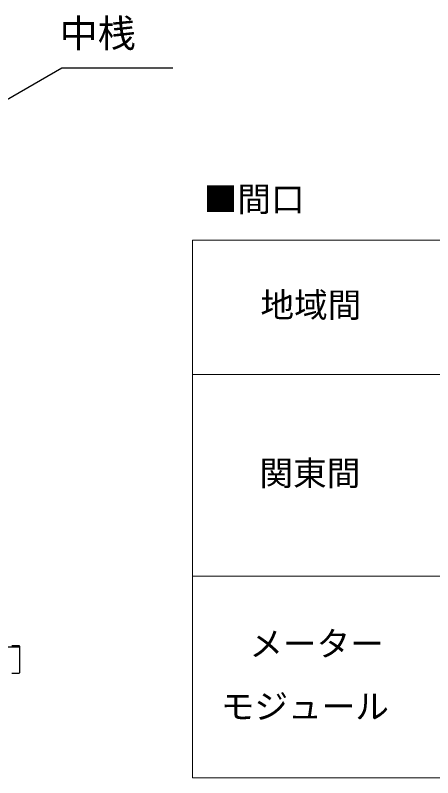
# Model space of a CAD drawing. Units: millimetres, scale not verified. Extents: x -10500 to 10500, y -15600 to 15524.
# Drawn here: x 330 to 2565, y 2196 to 6281 of the extents above; entities that cross this region are included whole.
import ezdxf
from ezdxf.enums import TextEntityAlignment as Align

# ---------------------------------------------------------------- set-up
doc = ezdxf.new("R2010")
doc.units = ezdxf.units.MM
doc.header["$LTSCALE"] = 80
doc.layers.add('0-1_TABLE1', color=7, linetype='Continuous', lineweight=18)
for name, color, linetype in [('0-2_USER1', 3, 'Continuous'), ('0-4_YKK_A1', 4, 'Continuous'), ('0-5_YKK_D', 6, 'Continuous')]:
    doc.layers.add(name, color=color, linetype=linetype)
doc.styles.add('ＭＳ ゴシック', font='')
doc.styles.get('ＭＳ ゴシック').set_extended_font_data('MS Gothic')

msp = doc.modelspace()

# ---------------------------------------------------------------- linework, layer by layer
at = {"layer": '0-1_TABLE1'}
for p, q in [((1280, 5075.5), (10080, 5075.5)), ((1280, 5075.5), (1280, 2195.5)), ((1280, 4355.5), (10080, 4355.5)), ((1280, 3275.5), (10080, 3275.5)), ((1280, 2195.5), (10080, 2195.5))]:
    msp.add_line(p, q, dxfattribs=at)
at = {"layer": '0-4_YKK_A1'}
for p, q in [((350.59, 2902.9), (312, 2902.9)), ((351.29, 2902.61), (351.39, 2902.51)), ((353.61, 2900.29), (351.39, 2902.51)), ((354, 2895.4), (-9500, 2895.4)), ((353.61, 2900.29), (353.71, 2900.2)), ((354, 2759.32), (354, 2899.49)), ((312, 2755.9), (350.59, 2755.9)), ((351.39, 2756.29), (351.29, 2756.2)), ((351.39, 2756.29), (353.61, 2758.51)), ((353.71, 2758.61), (353.61, 2758.51))]:
    msp.add_line(p, q, dxfattribs=at)
for centre, start, end in [((350.59, 2901.9), 45, 90), ((353, 2899.49), 0, 45), ((350.59, 2756.9), 270, 315), ((353, 2759.32), 315, 0)]:
    msp.add_arc(centre, 1, start, end, dxfattribs=at)
at = {"layer": '0-5_YKK_D'}
msp.add_lwpolyline([(-548.81, 5346.8), (-504.64, 5372.3), (580.2, 5998.64), (1173.95, 5998.64)], dxfattribs=at)

# ---------------------------------------------------------------- texts
at = {"layer": '0-1_TABLE1', "style": 'ＭＳ ゴシック'}
for s, p in [('地域間', (1642.9, 4622.94)), ('関東間', (1637.78, 3721.92)), ('メーター', (1583.58, 2807.77)), ('モジュール', (1430.68, 2471.98))]:
    msp.add_text(s, height=132, dxfattribs=at).set_placement(p, align=Align.BOTTOM_LEFT)
at = {"layer": '0-2_USER1', "style": 'ＭＳ ゴシック'}
msp.add_text('■間口', height=132, dxfattribs=at).set_placement((1339.16, 5190), align=Align.BOTTOM_LEFT)
at = {"layer": '0-5_YKK_D', "style": 'ＭＳ ゴシック'}
msp.add_text('中桟', height=149.6, dxfattribs=at).set_placement((567.38, 6064.7), align=Align.BOTTOM_LEFT)

doc.saveas('drawing.dxf')
